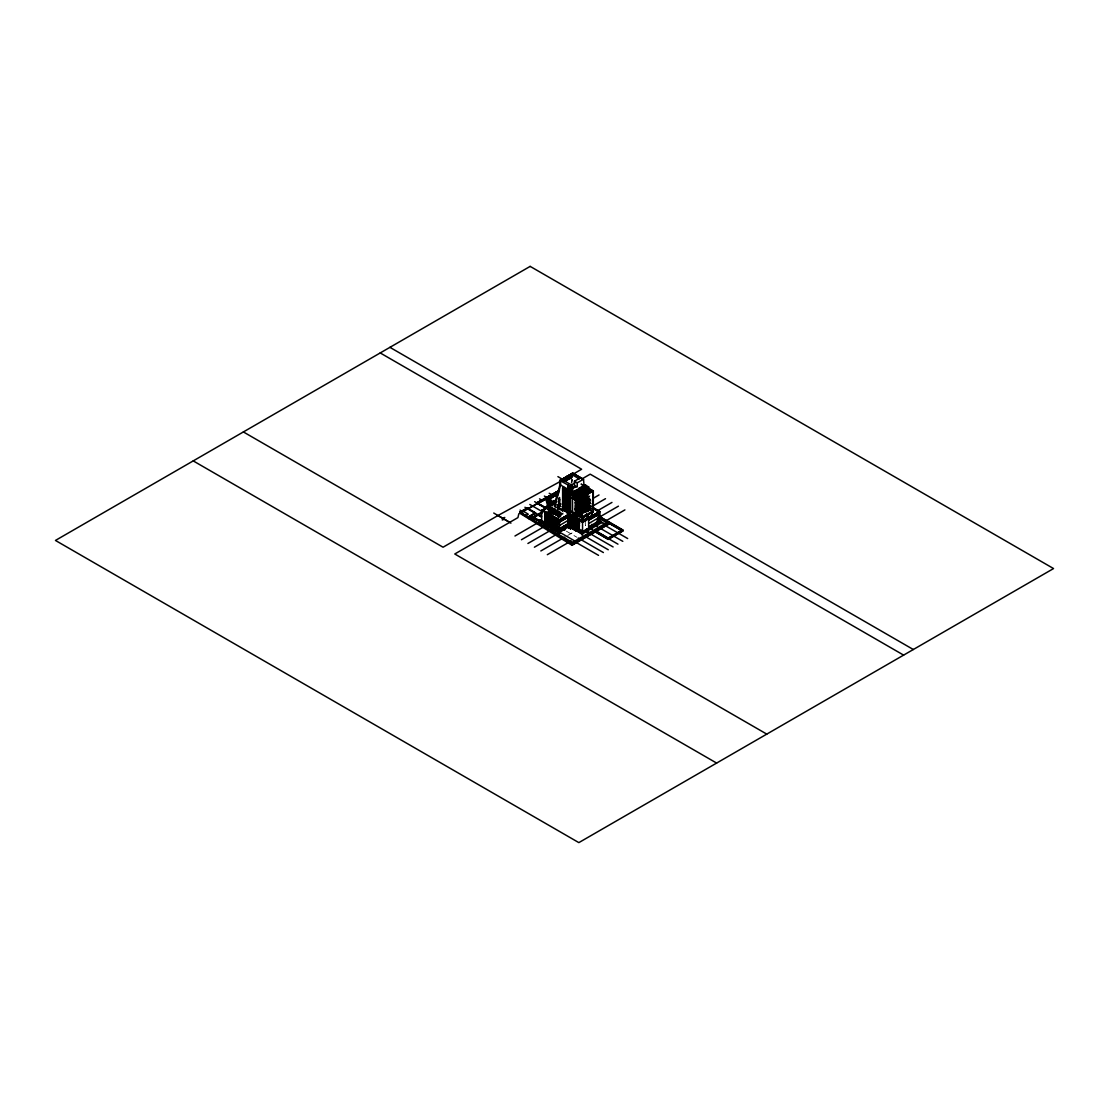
<?xml version="1.0" encoding="UTF-8"?>
<svg xmlns="http://www.w3.org/2000/svg" width="1109" height="1109" viewBox="0 0 1109 1109"><rect width="100%" height="100%" fill="white"/><g stroke="black" fill="none" stroke-linecap="round" stroke-linejoin="round"><path stroke-width="0.75" stroke-dasharray="5 3.75" d="M558.479 502.252L559.227 497.678M558.673 502.141L559.934 497.442M560.184 503.375L558.645 504.221L560.142 498.606L559.435 499.05M560.184 499.175L558.922 503.999M559.712 508.601L560.073 502.225L559.671 503.597L556.566 505.385M572.064 479.837L571.218 482.969L571.884 480.031L571.066 480.502M571.398 482.859L572.244 479.726M558.229 500.45L560.087 499.383L559.629 497.095M559.061 500.45L559.795 500.02M558.991 500.616L560.114 505.621L558.991 500.616L560.197 503.846M560.087 501.282L559.574 500.783M558.7 501.809L559.851 501.42M560.392 500.797L559.671 501.213M558.312 503.223L559.033 502.765M559.31 502.654L560.045 502.238M559.241 503.139L559.893 503.514M550.272 509.059L551.048 508.643L550.979 513.647M557.12 505.108L557.896 504.692M547.167 511.762L552.712 508.671M557.273 505.884L558.063 505.954M548.47 511.291L553.308 508.587L553.28 512.316M557.009 506.231L560.17 504.637M563.414 502.918L549.246 511.194M548.872 506.453L549.814 511.069L550.813 510.986L549.87 506.383M552.823 509.267L553.946 508.684L553.765 512.039M558.894 505.759L559.934 505.219M548.137 512.316L554.611 508.587M548.137 512.594L554.777 508.671M550.009 511.831L554.902 509.003M551.339 511.152L556.08 508.463L556.08 515.754M550.563 511.97L554.458 509.724M549.745 512.774L552.753 511.041M549.981 512.774L552.837 511.291M553.363 510.708L549.399 508.421M554.736 510.154L547.901 507.021M550.23 512.899L554.736 510.306M550.826 512.802L555.498 510.237M550.937 512.926L555.956 510.029M552.795 512.594L552.434 507.977M553.405 512.247L553.044 508.962M553.641 512.108L554.084 508.158M554.625 511.554L554.375 508.463M555.47 511.055L557.411 511.055M555.11 511.346L557.564 509.932M560.558 509.142L552.559 513.717L560.516 509.267M558.021 511.124L553.641 513.509L553.641 508.892M552.559 514.424L558.021 511.263M553.488 514.257L557.605 511.72M553.349 514.618L558.784 511.471M554.68 513.994L559.116 511.651L556.427 510.112M554.68 514.41L558.659 511.554M558.312 511.457L559.352 511.651M556.053 513.938L557.73 513.758L556.704 513.841M557.536 512.108L558.548 512.358L550.605 507.714M556.94 513.841L557.73 513.897M550.438 507.811L559.754 512.594M584.693 498.01L585.497 497.497M585.718 497.622L584.845 498.329L590.903 501.712L584.9 505.066L585.718 504.359M556.08 515.047L560.516 512.483L560.516 515.851L557.744 517.446M585.053 498.523L589.517 495.945M556.538 515.061L560.516 512.76M590.043 495.903L583.847 499.549M556.538 515.491L560.516 513.19L550.965 507.506M585.316 498.8L586.134 498.288M584.498 499.507L584.595 500.242L587.021 498.87M586.106 498.482L584.429 498.981M583.556 500.367L586.328 498.606M557.508 515.796L557.979 515.671M559.532 514.493L560.1 514.964M561.556 513.328L562.596 513.522L562.013 513.051M583.417 500.741L590.071 496.818M559.754 515.533L558.964 515.477M559.532 514.631L560.572 514.687M560.738 514.16L561.542 514.34M585.704 499.646L586.509 499.133M586.772 499.008L588.616 497.872M557.508 515.657L558.298 515.865M585.441 500.062L587.465 498.981M563.012 513.134L563.566 513.162M587.728 498.925L584.457 500.88L584.914 501.462M559.754 515.394L558.728 515.338M584.485 501.046L585.524 500.658M586.883 499.618L587.687 499.161M557.91 516.877L558.95 516.933L557.91 516.739M559.934 515.699L560.405 515.297M561.958 514.396L562.998 514.465M583.417 502.141L590.071 498.218M585.718 500.991L583.681 502.058L591.166 506.55M586.8 500.436L587.895 500.436M588.532 499.438L586.8 500.561M589.919 499.41L589.35 499.092M584.845 501.684L586.051 501.143M585.122 501.836L586.051 501.282L585.302 500.533M583.389 503.181L590.071 499.161M585.302 502.363L586.134 501.698M583.556 503.666L586.328 501.975M587.493 501.24L586.453 501.31M583.403 503.985L590.071 500.117M583.417 504.096L590.071 500.187M585.15 499.48L587.035 502.1L584.027 503.139M584.457 504.138L590.903 500.464M584.485 504.415L591.125 500.589L584.72 504.54M583.417 505.496L590.071 501.587M586.481 504.054L588.616 502.807M589.35 502.308L591.222 504.151M591.055 501.809L583.389 506.411L589.808 510.015M583.389 506.55L590.071 502.585M584.997 506.037L591.055 502.516M583.556 507.104L586.328 505.33M583.417 507.465L590.071 503.541M584.595 506.965L586.786 505.607M585.704 506.369L588.616 504.595M587.257 505.801L585.15 506.771L586.786 509.378M584.457 507.617L587.728 505.649M584.485 507.77L585.302 507.257M586.467 506.536L587.687 505.843M589.406 505.052L588.99 512.192M583.403 508.823L590.071 504.942L583.029 509.294M584.845 508.407L585.718 507.77M586.8 507.284L588.616 506.161M585.122 508.56L585.704 507.908M586.55 507.77L590.861 505.288L582.613 500.478M583.029 509.863L590.251 505.787L582.918 501.545M585.302 509.031L586.134 508.366M584.997 509.391L586.328 508.698M583.639 510.348L583.736 497.012M584.997 509.544L586.55 508.615M587.021 508.366L589.267 507.284M583.417 510.819L591.61 505.981L582.96 501.074L589.974 505.191M584.595 510.334L584.027 509.863M585.663 509.904L586.509 509.225M585.15 506.342L586.786 509.239L588.81 507.853M583.112 511.609L590.57 507.298M584.526 510.861L584.221 497.289M584.706 497.761L584.79 510.805L589.849 507.977M587.895 509.225L589.239 508.518M583.417 512.233L590.071 508.31M584.845 511.776L585.802 510.916M588.311 509.683L589.35 509.031L585.15 511.568L585.178 495.307M583.417 513.093L591.055 508.671L583.209 504.193M583.403 513.19L591.485 508.643M588.699 510.528L591.61 508.643M589.447 510.334L588.144 510.944L590.016 509.766M590.279 510.182L588.158 507.27M570.234 533.637L571.246 533.762M567.711 535.439L573.672 532.001M585.192 520.8L585.4 525.583L585.802 521.147M588.394 510.223L588.449 511.138M588.144 510.639L589.031 510.958L583.279 507.645M588.144 510.5L590.016 509.488M585.4 499.341L587.021 498.593L585.4 499.48L588.616 501.24M585.358 499.923L587.479 499.258M585.4 502.834L587.021 501.947M585.4 503.112L587.021 502.225M585.4 506.203L587.021 505.316M585.358 506.661L587.021 505.732L585.15 502.848M588.394 510.778L590.016 510.043M550.216 513.911L554.403 514.008M554.056 513.093L555.068 513.204L555.11 509.031M559.13 499.923L558.686 497.636M587.105 496.79L589.974 498.468M586.204 496.444L589.905 498.482M586.813 497.553L591.222 500.242M585.566 497.262L591.222 500.533M586.453 497.955L590.903 500.533M585.344 497.553L589.974 500.367L584.554 497.4M583.556 497.012L586.841 498.898M584.845 498.191L591.222 501.712M584.304 498.537L589.974 501.836M583.556 498.579L587.437 500.852M582.96 498.648L591.222 503.472M583.736 499.272L591.222 503.611M582.96 499.674L589.974 503.791M583.556 500.256L588.921 503.375L588.921 502.252M587.285 502.71L585.178 503.278L586.786 506.023M584.693 501.379L585.413 501.878M582.96 502.017L591.222 506.965M583.681 502.627L590.917 506.799M586.37 504.526L591.79 507.603M585.344 504.276L591.222 507.506M582.96 503.042L590.764 507.756M583.556 503.625L588.921 506.744L589.919 505.995M583.542 504.013L591.61 508.754M582.96 504.443L590.653 508.823M583.542 505.039L590.501 509.114M583.376 505.122L591.055 509.558L587.479 511.748L587.313 495.82M582.96 505.371L591.61 510.32M582.96 505.441L591.61 510.431M583.154 505.954L591.818 510.805M580.908 505.427L589.683 510.5L589.655 506.979M583.348 507.16L589.239 510.57M583.154 507.27L591.61 512.122M583.001 507.617L588.865 510.972M583.098 508.144L589.239 511.693M582.946 508.199L589.489 511.901M583.306 508.795L588.519 511.54M583.93 509.627L589.836 513.023M582.974 509.281L587.479 511.79M584.79 510.805L585.4 511.152L585.4 495.64M584.997 512.899L584.457 497.428M560.087 504.637L559.629 505.052M558.257 503.708L560.087 504.789M557.605 504.221L560.516 505.898M557.259 504.276L562.402 507.257M556.829 504.373L559.74 506.064L556.635 504.498M556.635 504.637L559.546 506.314M558.673 511.36L560.489 512.413M551.131 507.409L555.096 509.696M550.078 508.019L558.077 512.76M554.278 510.57L557.286 512.247M549.925 508.393L554.043 510.584M554.237 510.833L557.328 512.829L553.987 510.972M549.551 508.601L553.516 510.889M553.751 511.11L556.87 513.093L549.024 508.629M548.872 508.712L556.302 512.621M548.498 508.934L560.516 515.851M548.345 509.017L556.524 513.661M549.662 510.071L556.053 513.8M547.818 509.322L559.823 516.184M547.971 509.516L551.949 511.803M552.046 512.095L561.168 517.196M547.458 509.53L551.423 511.831M551.866 512.206L555.304 513.994L555.304 509.613M547.292 509.627L551.423 512.108M551.617 512.344L554.847 514.257L551.381 512.483M548.608 510.667L551.256 512.206M556.08 515.186L556.676 515.546L555.664 515.422M551.131 512.621L554.209 514.257M550.688 512.497L553.724 514.119M557.162 516.226L559.962 517.903M566.394 531.197L576.763 537.172M585.455 496.624L586.786 498.731M585.455 496.763L586.786 499.161L585.455 497.179M585.15 499.757L586.786 502.654M588.158 506.993L589.766 509.766M585.15 506.203L586.786 508.823M554.458 512.857L553.072 505.524M551.866 506.217L553.488 514.16M590.487 506.605L590.473 510.14M590.265 506.702L590.404 510.085M590.085 506.799L590.002 510.265M589.891 506.882L589.794 510.362M589.406 500.672L589.392 510.556M589.073 500.852L589.073 502.155M589.073 503.278L589.073 505.247M589.115 505.579L589.087 512.261M588.81 496.014L588.754 512.053M588.449 496.056L588.602 511.984M588.186 495.917L588.338 513.522M587.936 495.778L588.089 509.544M587.701 495.64L587.881 512.289M587.52 495.723L587.687 511.956M587.118 495.903L587.202 511.485M586.813 495.418L586.855 513.398M586.536 495.279L586.703 511.401M586.439 495.21L586.37 513.675M586.273 496.277L586.231 509.877M585.94 496.291L585.857 511.568M585.718 496.028L585.663 511.679M585.081 498.301L585.039 510.778M584.069 497.22L584.193 507.326M583.833 497.082L583.972 507.187M572.078 479.49L572.078 482.457M571.565 479.656L571.565 483.039M561.126 512.968L561.168 515.796M560.932 512.386L560.932 515.186M559.837 502.086L559.962 508.463M559.962 510.889L559.962 516.503M559.352 508.823L559.102 502.516L559.102 508.962M558.881 498.246L558.867 506.009M558.742 503.001L558.617 509.239M558.506 504.47L558.506 509.308M558.021 509.586L557.882 504.637L557.758 506.855M557.411 505.108L557.411 509.932M556.746 510.403L556.746 511.706L556.552 509.821M555.928 509.586L555.928 512.178M555.706 509.378L555.664 513.717M555.498 510.098L555.567 511.97M554.694 509.267L554.805 513.827M554.5 508.532L554.583 512.538M552.823 509.086L552.975 509.946M552.67 508.047L552.629 513.661M552.185 508.324L552.185 512.954M551.949 508.255L551.949 513.093L551.797 508.185M551.589 508.671L551.464 513.37M551.339 508.601L551.215 513.509M550.729 508.962L550.729 513.786L550.618 509.031M550.369 509.378L550.466 512.899M550.258 510.376L550.258 511.637M549.523 509.502L549.523 514.493"/><path stroke-width="1.5" d="M609.673 523.698L609.867 522.478L609.867 523.6L571.981 545.24L519.802 513.231L519.802 512.108L527.759 507.756L527.939 508.989L537.796 503.112M554.86 506.383L560.586 485.035L560.586 480.918L563.608 479.185L562.72 478.658L559.698 480.405L559.698 485.645L554.237 506.023L562.61 510.861L564.523 509.752M562.374 480.308L497.969 515.519L443.059 547.222L243.384 431.942M563.524 478.201L564.606 478.603L563.524 478.201L563.524 480.821M564.523 477.619L565.59 478.034L564.523 477.619L564.412 481.458M565.701 476.939L566.588 477.452L565.701 476.939L565.59 481.417M566.505 476.468L567.586 476.884L566.505 476.468L566.505 479.088M567.586 480.266L567.697 475.789L567.697 478.409M569.499 474.749L570.567 475.151L569.499 474.749L569.569 479.116M570.567 478.547L570.678 474.07L570.678 477.993M571.482 473.598L572.563 474.014L571.482 473.598L571.385 477.424M579.466 477.064L572.48 473.03L583.528 479.199L584.138 487.003L583.653 486.297M569.388 475.844L568.501 475.331L569.388 475.844L569.388 478.575M571.385 474.694L570.483 474.181M565.34 478.631L581.629 469.232L380.221 352.939M562.887 480.904L572.882 475.123L579.286 478.963M562.887 481.043L572.882 475.123M579.827 477.272L580.437 477.619M562.61 510.861L562.61 488.015L563.829 487.322L563.829 507.215M563.317 487.752L565.632 489.097M583.528 479.199L577.262 482.817L577.262 486.934L574.476 485.326L574.476 481.209L580.562 477.702M559.49 490.22L545.67 498.163L547.901 507.021L547.901 499.452M563.317 488.029L566.865 490.206M568.21 485.132L568.238 527.565L568.404 485.243L559.698 480.405M555.179 503.93L545.711 498.329L558.104 491.162M568.404 485.243L568.723 527.842L568.695 485.423M563.317 488.875L566.865 490.83M568.889 485.52L569.374 528.023M548.331 497.691L551.325 495.959M555.817 493.366L558.811 491.647M563.317 489.152L566.865 491.107M569.374 485.811L570.567 486.685L572.48 485.576L572.563 515.422L573.45 514.909L576.652 516.752L576.652 513.398M570.567 485.479L574.85 482.872M581.712 479.074L590.196 474.167L903.613 655.114M557.744 493.02L558.673 492.507M563.317 489.998L566.865 491.952M563.317 490.275L566.865 492.23M566.865 493.353L563.317 491.329L563.4 490.441M547.901 499.591L558.381 493.547M547.901 499.729L558.562 493.657M547.943 497.844L518.832 513.758L517.931 517.612L454.773 553.987L766.776 734.116M550.563 498.648L551.603 498.717M552.587 497.484L553.044 497.359M554.611 496.319L555.401 496.513M556.635 495.155L557.661 495.21M547.292 506.106L549.302 507.132L547.901 500.298L548.872 499.729L550.272 506.563L550.397 500.63M556.635 495.293L557.425 495.349M549.454 500.104L549.468 504.068L551.312 505.122L551.284 503.153M563.4 491.841L566.865 494.198M563.4 492.119L566.865 494.475M563.317 492.521L566.865 494.753M571.676 488.071L574.573 486.394M548.525 501.559L553.155 504.179L548.553 501.545M563.4 492.964L566.865 495.529M571.676 488.487L574.448 486.879M563.317 493.644L566.865 495.806M573.741 488.293L572.701 488.099L573.27 488.57M575.765 487.128L575.197 486.657M563.317 493.921L566.865 496.083M563.4 494.087L566.865 496.361L563.317 494.475M574.725 487.073L575.765 486.99M563.317 494.753L566.865 496.721M553.793 500.519L554.833 500.713L553.793 500.658M555.817 499.355L556.288 499.23M563.317 495.044L566.865 496.998M572.48 489.693L570.567 490.788L560.586 485.035M563.317 495.321L566.865 497.276M563.4 495.487L566.865 497.553M563.317 495.875L566.865 497.844M570.567 491.911L572.48 490.802M563.317 497.206L563.4 496.042L566.865 498.121M548.262 505.552L545.129 507.34L537.671 503.153L555.359 493.505M528.161 517.251L535.647 512.926L527.981 517.141M548.096 505.732L545.129 507.964L537.491 503.555L537.491 502.432L556.829 491.855L556.829 493.186M545.129 507.964L548.872 505.759M563.317 497.276L566.865 499.521M573.658 491.301L578.357 489.138M578.607 488.445L585.524 485.021L588.81 487.114L582.641 490.774L583.126 491.467C585.649 491.495 587.493 487.156 587.507 488.944M547.901 506.453L548.872 505.898M563.317 497.567L566.865 499.799M556.718 501.601L541.719 510.445L558.908 520.371L569.582 514.216M563.4 497.719L566.865 500.076M556.801 501.961L542.509 510.015M563.4 498.01L566.865 500.367M573.658 491.717L579.037 489.526M578.607 488.861L585.524 485.021M563.317 498.398L566.865 500.644M584.138 486.588L579.272 489.249L583.653 486.726M552.906 504.72L542.329 510.805L542.329 509.918L559.518 519.844L559.518 533.055L558.908 520.19L569.957 513.786M563.317 498.676L566.865 500.852M563.317 498.967L566.865 501.129M574.504 492.438L571.537 494.157L582.086 500.242M574.337 492.105L579.217 489.637L579.702 490.344L575.003 492.493L580.381 490.303L576.153 493.158L580.381 490.733M579.272 489.249L584.332 486.685L586.827 488.126M563.4 499.119L566.865 501.407M575.003 492.493L579.702 490.344M581.296 490.414L586.162 488.168L585.677 487.461L580.617 490.026L584.997 487.073L579.952 489.637L584.817 486.962M573.103 493.893L574.143 493.81M579.952 489.637L584.817 487.392M563.4 499.965L566.865 502.044M559.31 532.944L533.027 517.764L541.871 512.649M563.317 500.367L566.865 502.322M575.696 493.048L581.047 490.691L576.832 493.547M533.387 517.764L542.135 512.705M563.317 500.644L566.865 502.599M580.617 490.026L585.483 487.35M563.317 500.921L566.865 502.876M581.047 490.691L576.153 492.743M538.891 515.075L537.879 514.964M563.317 501.199L566.865 503.167M581.241 490.802L577.013 493.242L577.498 493.935L581.726 491.495L581.241 490.802L582.391 491.883L577.553 494.129M586.827 488.556L581.962 490.802L586.841 488.043M563.4 501.365L566.865 503.444M581.781 490.691L586.162 488.168M576.347 492.853L577.013 493.657L581.726 491.079M581.962 490.802L588.81 487.114M566.865 504.29L563.4 501.642L566.865 503.722M577.803 494.129L581.906 491.19L583.057 492.271L582.572 491.578L578.357 494.434L583.057 491.855M575.529 495.155L576.569 495.349L575.529 495.293M566.865 505.122L563.4 502.28M577.692 494.046L582.391 491.467M582.641 491.19L587.507 488.514M557.078 520.634L557.078 528.48L544.755 521.355L544.755 513.509L545.683 512.968L545.517 514.188L545.517 513.065M587.687 488.625L588.172 489.332L583.306 491.578L587.687 488.625L588.837 489.721M563.4 503.042L566.865 505.399M583.306 491.578L588.172 488.903M563.317 503.444L566.865 505.69M583.736 492.244L579.037 494.822L583.251 491.966L583.736 492.659L583.251 491.966M563.4 503.611L566.865 505.967M583.057 492.271L578.843 494.711L577.692 493.63M563.317 503.999L566.865 506.245M583.306 491.162L583.972 491.966L589.517 489.679L585.136 492.216L589.517 489.679M563.317 504.29L566.865 506.453M575.765 497.095L576.652 496.582L573.45 494.725L572.563 495.238L575.765 497.095L575.765 517.265L576.652 516.752M585.746 493.824L585.261 493.131L580.853 495.875L579.702 495.21L583.916 492.354L584.401 493.048L580.187 495.487M563.317 504.567L566.865 506.73M584.401 493.048L579.522 495.099L579.037 494.392M589.031 489.818L583.972 491.966M563.317 504.845L566.865 507.021M579.702 494.78L584.401 492.632M563.4 505.011L566.865 507.298M577.969 496.693L578.995 496.61M580.562 495.681L584.595 492.743L585.081 493.436M590.861 490.871L590.376 490.178L585.316 492.743L589.697 489.79L590.182 490.483M563.317 505.413L566.865 507.575M578.205 496.693L578.995 496.749M588.837 489.291L583.972 491.537L585.136 492.632L589.697 489.79M563.317 505.69L566.865 507.645M580.367 495.168L585.081 493.02M585.316 492.313L590.182 490.067M551.381 520.939L545.517 517.556L545.517 516.142L551.547 519.442L551.215 521.022L556.552 523.725M563.4 505.856L566.865 507.922M582.447 495.168L585.261 493.131M590.861 490.455L585.996 493.131L590.376 490.178M581.532 495.848L585.746 493.408M539.764 521.646L540.568 519.788L540.568 521.188L514.964 536.007M563.317 506.813C574.129 513.19 555.914 503.472 566.865 510.168M581.712 496.375L585.94 493.519C587.243 496.014 576.264 498.69 586.425 493.796M585.996 493.131L591.042 490.566L591.527 491.259M540.568 519.996L539.958 520.343L559.407 531.474L564.37 528.854L559.31 531.585M563.317 507.09L567.434 509.322M583.126 495.557L585.94 493.519M591.527 490.843L586.661 493.519L591.042 490.566M545.517 517.556L551.547 520.842M559.906 509.294L561.126 508.601M586.661 493.519L590.071 492.105M580.853 497.678L580.853 497.969M570.858 511.679L582.197 518.222L593.315 511.817L593.315 490.94L582.197 497.345L571.773 491.329L582.086 497.137L592.941 490.871M540.499 521.618L533.027 517.764M563.4 508.657L566.865 511.013M563.4 508.934L566.865 511.291M545.517 519.511L545.683 520.814L551.547 524.21L551.547 522.81L545.517 519.511L545.517 520.911M563.317 509.336L566.865 511.568M563.4 509.488L566.865 511.845M563.317 509.89L566.865 512.053L563.053 510.154M563.317 510.168L563.317 487.406M582.045 499.452L582.086 517.321M582.045 499.521L571.537 493.228M544.755 521.355L545.683 520.814M566.741 508.74L566.976 498.371M582.045 500.45L571.773 494.406M551.381 518.513L551.977 518.984M552.13 517.82C550.189 514.174 551.603 522.228 551.547 524.21M551.215 518.735L544.644 514.756M551.811 518.943L557.162 521.979M551.547 519.442L556.552 522.325M582.045 502.89L575.072 498.787M546.363 524.113L543.535 525.749L537.366 523.074M551.215 521.965L551.977 522.214M521.438 539.736L543.812 526.817M593.052 498.398L599.026 494.947M546.363 525.001L546.973 525.347L545.961 525.236L545.961 522.436M551.547 522.81L552.13 524.543L556.552 527.094M568.626 514.354L559.324 519.913M582.086 507.09L575.072 503.084M552.13 524.543L551.811 516.891M559.518 520.731L569.582 514.909M582.086 508.116L575.072 504.11M559.906 521.757L568.612 516.739M559.906 521.895L568.612 516.877M582.086 509.516L575.072 505.51M582.045 510.542L575.114 506.425L582.086 510.597M527.912 543.479L550.286 530.559M592.067 506.439L605.5 498.69M559.906 525.264L568.612 520.093M582.045 513.911L575.072 509.807M582.086 514.839L575.072 510.847M559.879 528.508L568.376 523.6L559.518 528.854M560.724 528.716L564.37 526.609M582.045 516.337L575.072 512.247M569.069 524.599L558.908 530.462L541.719 520.537M586.148 514.964L581.837 517.459L570.858 511.11M587.437 514.16L587.105 513.938M588.865 513.398L591.582 511.831M582.821 516.309L583.847 516.226M584.845 515.144L585.871 515.2M558.908 531.183L569.347 525.139M558.908 531.308L559.712 530.837M592.941 511.609L581.837 518.014L581.837 497.137L592.941 490.733L593.315 511.817M539.792 521.674L559.407 531.987L564.37 529.27M559.518 532.168L568.002 527.177M534.386 547.208L556.76 534.288M597.044 511.041L611.96 502.419M591.665 514.299L592.275 514.659L591.665 511.637L592.275 515.352L582.156 520.495L571.994 514.618L571.994 515.325M569.18 527.912L569.18 485.7M571.204 517.293L579.494 521.895L570.068 516.447M587.825 514.562L587.423 517.459L587.423 514.798M571.19 514.728L582.53 521.285L599.428 511.526L599.317 522.783M582.53 521.493L599.803 511.526L599.803 522.505L582.53 532.472L571.204 525.929M567.24 526.983L570.567 528.896L572.48 527.801M569.957 518.527L579.494 523.85L570.109 518.444M575.488 526.401L576.098 526.747M599.317 512.691L582.53 522.381L571.024 515.74M598.098 513.717L598.098 521.382L588.754 526.775M572.48 524.432L572.563 528.965L573.45 528.452M569.957 519.941L579.494 525.25L570.109 519.844M588.754 520.052L598.278 514.548M588.754 520.19L598.278 514.687M540.845 550.951L564.717 537.172M572.563 528.965L575.765 530.809L576.652 530.296M569.957 523.296L579.494 528.619L570.109 523.198M599.04 517.348L618.434 506.161M588.754 523.545L598.278 517.903M579.328 528.716L579.092 529.783L579.494 520.163L571.357 515.477M597.127 522.076C595.2 521.05 598.735 524.266 597.127 526.29M575.294 529.423L580.894 532.653L588.144 528.48M591.042 526.803L593.939 525.125M599.803 521.798L582.53 531.904L571.204 525.375M604.405 523.989L599.04 520.897L601.979 522.505L582.156 534.039L570.664 527.399M547.319 554.694L571.19 540.901M604.017 521.951L624.908 509.89M572.452 542.44L607.233 522.367L607.233 523.254L572.452 543.327L572.452 542.44L543.535 525.749L543.535 526.636M571.981 545.24L571.981 543.909L595.297 530.587L608.176 538.101L608.176 539.431L622.801 531.072L622.801 529.95L599.553 516.517M571.981 545.032L609.493 523.531M608.176 538.101L622.426 529.95L622.426 531.072L599.165 517.57M622.801 529.95L608.176 538.309L595.297 530.795M622.426 531.003L608.176 539.21L595.297 531.641M520.093 510.071C522.699 514.035 523.268 509.086 523.088 511.637L520.176 513.231L520.176 512.108L527.939 507.867M537.491 502.432L556.829 492.063M539.265 502.793L545.115 499.591M535.647 512.926L527.939 508.476L520.176 512.746L524.876 515.63L527.939 514.451M573.7 544.048L524.876 515.63M529.145 518.957L541.178 512.483M558.908 532.708L559.92 532.819L559.92 530.019M389.924 347.339L913.317 649.514M567.503 475.9L568.584 476.302L568.39 479.157M581.158 484.065L593.315 490.94M581.504 484.411L592.705 490.871M574.476 481.209L577.262 482.817M584.651 486.99L586.841 488.251M581.962 490.386L582.447 491.079M582.641 490.774L583.126 491.467M562.499 479.823L572.48 485.576M581.047 491.107L580.562 490.414M577.013 493.657L578.177 494.323M571.773 491.744L581.837 497.567M562.61 488.015L567.24 490.691L567.24 513.897M562.928 488.376L566.865 490.76M566.865 491.398L563.067 489.263L566.865 491.675M563.317 490.483L566.865 492.521M592.608 507.368L599.803 511.526M563.317 490.76L566.865 492.798M592.331 507.437L599.803 511.706L582.53 521.687L571.024 514.853M563.317 491.051L566.865 493.075M592.331 507.617L599.428 511.706M592.511 508.213L599.317 511.998M566.865 493.63L563.317 491.398L566.865 493.921M562.928 492.673L567.351 495.224M562.928 492.812L567.351 495.363M575.072 500.755L582.086 504.872M599.248 516.558L622.426 529.95M562.831 495.973L566.976 498.509M563.317 496.652L566.865 498.676M599.456 517.584L622.801 531.072M566.865 498.953L563.317 496.929L566.865 499.244M600.011 518.18L607.233 522.367M599.872 518.984L602.88 520.662M607.233 523.171L608.661 524.072M566.976 501.725L562.831 499.341L566.976 501.878M597.058 520.357L599.803 521.937M549.218 493.255L552.185 494.961M603.989 524.876L627.666 538.544M563.317 501.975L566.865 503.999M563.317 502.529L566.865 504.567M563.317 502.599L566.865 504.845M595.381 524.294L597.127 525.306M566.865 508.213L563.317 506.175L566.976 508.601M575.072 513.176L582.572 517.598L582.572 520.26L582.974 517.362M544.367 496.056L547.319 497.761M571.842 511.873L582.156 517.834M599.137 527.676L622.814 541.344M548.872 499.175L554.694 502.529M563.317 507.575L566.865 509.613M563.317 507.853L566.865 509.89M555.443 503.583L546.072 498.329M555.443 503.736L545.711 498.329M566.865 510.445L563.317 508.213L566.865 510.722M547.901 500.298L553.724 503.652M548.872 502.391L552.254 504.345L548.872 502.529L548.872 499.729M539.515 498.856L542.467 500.561M594.272 530.476L617.963 544.145M571.204 518.222L579.328 522.921M569.957 517.64L579.328 523.06M569.957 520.87L579.328 526.428M587.021 531.239L589.447 532.639M569.957 521.895L579.328 527.316L579.328 525.347M534.663 501.656L546.501 508.49M589.42 533.277L613.111 546.945M569.957 524.224L579.328 529.645M571.052 525.139L582.53 531.765M542.329 510.098L559.518 520.024M558.908 520.19L541.719 510.265L541.719 521.244M570.664 527.302L582.156 533.942M546.987 513.911L549.912 515.602M554.916 518.485L557.855 520.19M557.688 520.287L545.351 513.162L545.351 521.008L557.855 528.036M529.811 504.456L541.649 511.304M584.568 536.077L608.259 549.759M544.755 513.509L557.855 521.313M564.772 525.818L563.76 525.694L564.37 526.054M545.517 516.142L551.381 519.539M557.855 523.268L551.977 519.871L551.977 517.917M557.855 524.668L551.977 521.272L551.977 523.24L557.855 526.636M544.644 517.972L557.162 525.347M527.676 508.56L535.273 512.954L527.981 517.168L525.111 515.99M524.945 507.27L541.539 516.863M578.233 538.031L603.393 552.559M561.015 528.314L563.76 529.908L563.76 527.094M548.054 523.49L551.409 525.43M539.764 520.246L559.712 531.821M540.568 521.188L533.263 516.96L537.311 514.631L541.358 516.974L541.358 515.574M523.088 511.152L527.939 513.952M545.961 524.349L574.878 541.04L574.878 541.927M530.462 516.045L543.784 523.739M546.418 525.278L560.059 533.138M574.864 541.691L598.541 555.359M497.969 515.519L509.683 522.284M193.229 460.9L716.622 763.075M608.176 539.431L595.297 531.918L595.297 530.587M557.91 476.607L563.622 479.975M493.755 513.037L502.335 518.097L504.775 517.487L502.211 519.858L504.401 519.303L510.916 523.143M520.176 512.108L571.981 543.909M519.802 512.108L571.981 544.117L595.478 530.698L595.478 531.807M546.862 498.967L547.43 501.767L546.682 498.925M609.493 522.478L609.493 523.6M596.725 522.311L596.725 526.512M596.517 523.129L596.517 525.929M596.115 523.365L596.115 526.165M592.275 526.29L592.275 529.09M591.873 512.219L591.873 514.881M591.873 526.512L591.873 529.312M591.665 525.929L591.665 528.73M591.263 526.165L591.263 528.965M588.629 518.86L588.629 528.244M587.423 529.09L587.423 531.89M587.021 529.312L587.021 532.126M586.411 528.965L586.411 531.765M582.53 521.285L582.572 534.69M582.197 497.345L582.156 520.495M582.156 532.126L582.156 534.926M581.962 531.544L581.962 534.344M581.56 530.365L581.56 534.58M581.421 498.01L580.964 498.246M580.894 529.991L580.894 532.653M579.328 521.992L579.328 523.947M575.765 528.064L575.765 530.809M572.66 472.919L572.48 475.65M572.369 474.111L572.369 476.856M571.676 473.501L571.565 477.965M570.567 486.685L570.567 528.896M569.679 474.638L569.679 477.258M566.699 476.371L566.699 480.294M566.408 477.563L566.408 480.308M565.41 478.131L565.41 480.876M564.703 477.522L564.703 480.142M564.772 527.219L564.772 530.019M564.37 527.454L564.37 530.254M563.705 478.09L563.705 480.71M563.012 488.487L563.012 501.518M552.434 526.165L552.434 528.965M552.24 501.684L552.24 505.635M552.13 519.788L552.13 521.188M546.571 522.783L546.571 525.583M545.683 516.059L545.683 517.459M537.671 502.543L537.671 503.666M527.759 507.756L527.759 508.879M530.157 266.382L55.45 540.443L578.843 842.618L1053.55 568.557L530.157 266.382M582.086 501.393L572.286 495.778L582.086 501.393M582.086 503.722L571.773 497.913L582.086 503.791M582.086 506.148L575.072 502.225L582.086 506.231M582.086 511.485L575.072 507.548L582.086 511.554M582.086 512.885L575.072 508.879L582.086 512.885M591.665 524.529L592.275 524.876L591.665 524.529"/></g></svg>
